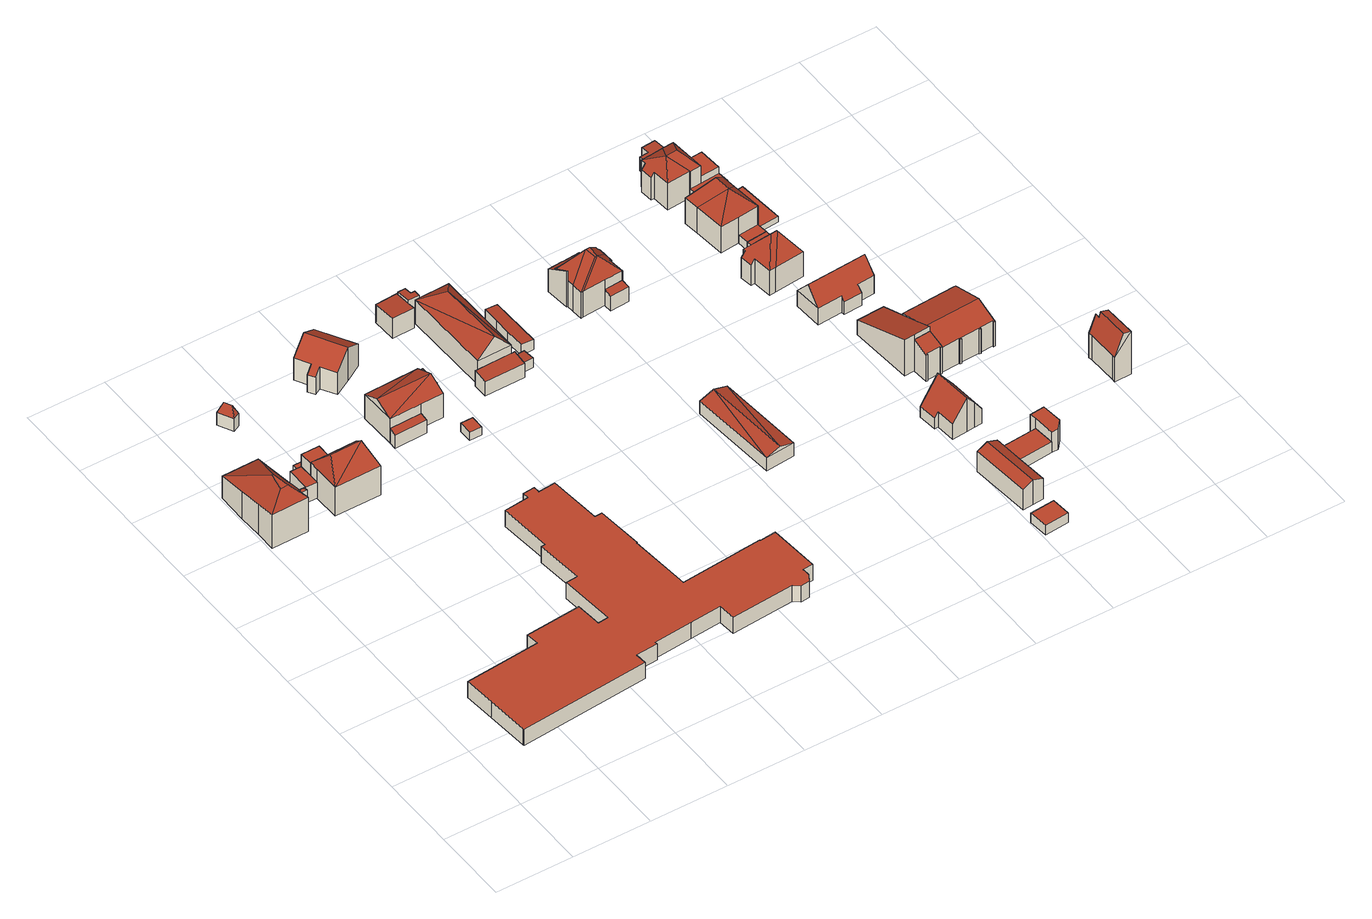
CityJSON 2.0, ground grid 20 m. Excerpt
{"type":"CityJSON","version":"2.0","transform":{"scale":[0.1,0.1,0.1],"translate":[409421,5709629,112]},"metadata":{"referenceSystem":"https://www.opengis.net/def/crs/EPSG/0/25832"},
"CityObjects":{
"building1":{"type":"Building","attributes":{"Gemeindeschluessel":"05978036","Geometrietyp2DReferenz":"3000","function":"31001_1000","roofType":"9999","measuredHeight":13.96},"geometry":[{"type":"MultiSurface","lod":"2","boundaries":[[[0,1,2,3]],[[1,4,5,2]],[[4,6,7,5]],[[6,8,9,7]],[[8,10,11,9]],[[10,12,13,11]],[[12,14,15,13]],[[14,16,17,15]],[[16,18,19,17]],[[18,20,21,19]],[[20,0,3,21]],[[1,0,22,23]],[[14,12,10,8,6,4,1,23,24]],[[16,14,24,25]],[[0,20,18,16,25,22]],[[25,24,23,22]],[[3,2,5,7,9,11,13,15,17,19,21]]],"semantics":{"surfaces":[{"type":"WallSurface"},{"type":"RoofSurface"},{"type":"GroundSurface"}],"values":[0,0,0,0,0,0,0,0,0,0,0,1,1,1,1,1,2]}}]},
"building2":{"type":"Building","attributes":{"Gemeindeschluessel":"05978036","Geometrietyp2DReferenz":"3000","function":"51009_1610","roofType":"5000","measuredHeight":7.48},"geometry":[{"type":"MultiSurface","lod":"2","boundaries":[[[26,27,28,29]],[[27,30,31,28]],[[30,32,33,31]],[[32,26,29,33]],[[34,35,32,30]],[[34,30,27]],[[35,34,27,26]],[[35,26,32]],[[29,28,31,33]]],"semantics":{"surfaces":[{"type":"WallSurface"},{"type":"RoofSurface"},{"type":"GroundSurface"}],"values":[0,0,0,0,1,1,1,1,2]}}]},
"building3":{"type":"Building","attributes":{"Gemeindeschluessel":"05978036","Geometrietyp2DReferenz":"3000","function":"31001_2460","roofType":"1000","measuredHeight":4.56},"geometry":[{"type":"MultiSurface","lod":"2","boundaries":[[[36,37,38,39]],[[37,40,41,38]],[[40,42,43,41]],[[42,36,39,43]],[[42,40,37,36]],[[39,38,41,43]]],"semantics":{"surfaces":[{"type":"WallSurface"},{"type":"RoofSurface"},{"type":"GroundSurface"}],"values":[0,0,0,0,1,2]}}]},
"building4":{"type":"Building","attributes":{"Gemeindeschluessel":"05978036","Geometrietyp2DReferenz":"3000","function":"51009_1610","roofType":"5000","measuredHeight":6.3},"geometry":[{"type":"MultiSurface","lod":"2","boundaries":[[[44,45,46,47]],[[45,48,49,46]],[[48,50,51,49]],[[50,44,47,51]],[[52,53,50,48]],[[52,48,45]],[[53,52,45,44]],[[53,44,50]],[[47,46,49,51]]],"semantics":{"surfaces":[{"type":"WallSurface"},{"type":"RoofSurface"},{"type":"GroundSurface"}],"values":[0,0,0,0,1,1,1,1,2]}}]},
"building5":{"type":"Building","attributes":{"Gemeindeschluessel":"05978036","Geometrietyp2DReferenz":"3000","function":"31001_1000"},"children":["building5-1","building5-2","building5-3"]},
"building5-1":{"type":"BuildingPart","attributes":{"roofType":"1000","measuredHeight":2.69},"parents":["building5"],"geometry":[{"type":"MultiSurface","lod":"2","boundaries":[[[54,55,56,57]],[[55,58,59,56]],[[58,60,61,59]],[[60,62,63,61]],[[62,60,58,55,54]],[[56,59,61,63,57]],[[57,63,62,54]]],"semantics":{"surfaces":[{"type":"WallSurface"},{"type":"RoofSurface"},{"type":"GroundSurface"},{"type":"ClosureSurface"}],"values":[0,0,0,0,1,2,3]}}]},
"building5-2":{"type":"BuildingPart","attributes":{"roofType":"3200","measuredHeight":13.38},"parents":["building5"],"geometry":[{"type":"MultiSurface","lod":"2","boundaries":[[[64,65,66,67,68]],[[65,69,70,66]],[[69,71,72,70]],[[71,73,74,72]],[[73,75,76,74]],[[75,77,78,79,76]],[[71,69,80]],[[77,75,73,81]],[[69,81,80]],[[81,69,65,64,77]],[[73,80,81]],[[80,73,71]],[[67,66,70,72,74,76,79]],[[68,78,77,64]],[[68,67,79,78]]],"semantics":{"surfaces":[{"type":"WallSurface"},{"type":"RoofSurface"},{"type":"GroundSurface"},{"type":"ClosureSurface"}],"values":[0,0,0,0,0,0,1,1,1,1,1,1,2,0,3]}}]},
"building5-3":{"type":"BuildingPart","attributes":{"roofType":"1000","measuredHeight":8.19},"parents":["building5"],"geometry":[{"type":"MultiSurface","lod":"2","boundaries":[[[78,82,54,57,79]],[[83,68,67,63,62]],[[68,83,82,78]],[[79,57,63,67]],[[62,54,82,83]],[[62,63,57,54]],[[79,67,68,78]]],"semantics":{"surfaces":[{"type":"WallSurface"},{"type":"RoofSurface"},{"type":"GroundSurface"},{"type":"ClosureSurface"}],"values":[0,0,1,2,0,3,3]}}]},
"building6":{"type":"Building","attributes":{"Gemeindeschluessel":"05978036","Geometrietyp2DReferenz":"3000","function":"31001_3021","roofType":"1000","measuredHeight":4.7},"geometry":[{"type":"MultiSurface","lod":"2","boundaries":[[[84,85,86,87]],[[85,88,89,86]],[[88,90,91,89]],[[90,92,93,91]],[[92,94,95,93]],[[94,96,97,95]],[[96,98,99,97]],[[98,100,101,99]],[[100,102,103,101]],[[102,104,105,103]],[[104,106,107,105]],[[106,108,109,107]],[[108,110,111,109]],[[110,112,113,111]],[[112,114,115,113]],[[114,116,117,115]],[[116,118,119,117]],[[118,120,121,119]],[[120,122,123,121]],[[122,124,125,123]],[[124,126,127,125]],[[126,128,129,127]],[[128,130,131,129]],[[130,132,133,131]],[[132,134,135,133]],[[134,136,137,135]],[[136,138,139,137]],[[138,140,141,139]],[[140,142,143,141]],[[142,144,145,143]],[[144,146,147,145]],[[146,148,149,147]],[[148,150,151,149]],[[150,152,153,151]],[[152,154,155,153]],[[154,156,157,155]],[[156,158,159,157]],[[158,160,161,159]],[[160,162,163,161]],[[162,164,165,163]],[[164,84,87,165]],[[164,162,160,158,156,154,152,150,148,146,144,142,140,138,136,134,132,130,128,126,124,122,120,118,116,114,112,110,108,106,104,102,100,98,96,94,92,90,88,85,84]],[[87,86,89,91,93,95,97,99,101,103,105,107,109,111,113,115,117,119,121,123,125,127,129,131,133,135,137,139,141,143,145,147,149,151,153,155,157,159,161,163,165]]],"semantics":{"surfaces":[{"type":"WallSurface"},{"type":"RoofSurface"},{"type":"GroundSurface"}],"values":[0,0,0,0,0,0,0,0,0,0,0,0,0,0,0,0,0,0,0,0,0,0,0,0,0,0,0,0,0,0,0,0,0,0,0,0,0,0,0,0,0,1,2]}}]},
"building7":{"type":"Building","attributes":{"Gemeindeschluessel":"05978036","Geometrietyp2DReferenz":"3000","function":"31001_1000"},"children":["building7-1","building7-2"]},
"building7-1":{"type":"BuildingPart","attributes":{"roofType":"2100","measuredHeight":4.28},"parents":["building7"],"geometry":[{"type":"MultiSurface","lod":"2","boundaries":[[[166,167,168,169]],[[170,171,172,173]],[[171,166,169,172]],[[171,170,167,166]],[[169,168,173,172]],[[173,168,167,170]]],"semantics":{"surfaces":[{"type":"WallSurface"},{"type":"RoofSurface"},{"type":"GroundSurface"},{"type":"ClosureSurface"}],"values":[0,0,0,1,2,3]}}]},
"building7-2":{"type":"BuildingPart","attributes":{"roofType":"3100","measuredHeight":9.29},"parents":["building7"],"geometry":[{"type":"MultiSurface","lod":"2","boundaries":[[[174,175,176,177]],[[175,178,173,176]],[[178,170,173]],[[179,180,181,168,167]],[[180,174,177,181]],[[174,182,183]],[[182,174,180]],[[179,178,175,183]],[[179,183,182]],[[179,182,180]],[[174,183,175]],[[177,176,173,168,181]],[[167,170,178,179]],[[167,168,173,170]]],"semantics":{"surfaces":[{"type":"WallSurface"},{"type":"RoofSurface"},{"type":"GroundSurface"},{"type":"ClosureSurface"}],"values":[0,0,0,0,0,1,1,1,1,0,0,2,0,3]}}]},
"building8":{"type":"Building","attributes":{"Gemeindeschluessel":"05978036","Geometrietyp2DReferenz":"3000","function":"31001_1000","roofType":"3100","measuredHeight":9.71},"geometry":[{"type":"MultiSurface","lod":"2","boundaries":[[[184,185,186,187]],[[185,188,189,186]],[[188,190,191,189]],[[190,192,193,191]],[[192,194,195,193]],[[194,196,197,195]],[[196,198,199,197]],[[198,200,201,199]],[[200,202,203,201]],[[202,184,187,203]],[[198,196,194,192]],[[192,190,188,185,184,202,200,198]],[[187,186,189,191,193,195,197,199,201,203]]],"semantics":{"surfaces":[{"type":"WallSurface"},{"type":"RoofSurface"},{"type":"GroundSurface"}],"values":[0,0,0,0,0,0,0,0,0,0,1,1,2]}}]},
"building9":{"type":"Building","attributes":{"Gemeindeschluessel":"05978036","Geometrietyp2DReferenz":"3000","function":"31001_1310","roofType":"1000","measuredHeight":2.36},"geometry":[{"type":"MultiSurface","lod":"2","boundaries":[[[204,205,206,207]],[[205,208,209,206]],[[208,210,211,209]],[[210,204,207,211]],[[210,208,205,204]],[[207,206,209,211]]],"semantics":{"surfaces":[{"type":"WallSurface"},{"type":"RoofSurface"},{"type":"GroundSurface"}],"values":[0,0,0,0,1,2]}}]},
"building10":{"type":"Building","attributes":{"Gemeindeschluessel":"05978036","Geometrietyp2DReferenz":"3000","function":"31001_2460","roofType":"1000","measuredHeight":2.56},"geometry":[{"type":"MultiSurface","lod":"2","boundaries":[[[212,213,214,215]],[[213,216,217,214]],[[216,218,219,217]],[[218,212,215,219]],[[218,216,213,212]],[[215,214,217,219]]],"semantics":{"surfaces":[{"type":"WallSurface"},{"type":"RoofSurface"},{"type":"GroundSurface"}],"values":[0,0,0,0,1,2]}}]},
"building11":{"type":"Building","attributes":{"Gemeindeschluessel":"05978036","Geometrietyp2DReferenz":"3000","function":"31001_2460","roofType":"2100","measuredHeight":5.82},"geometry":[{"type":"MultiSurface","lod":"2","boundaries":[[[220,221,222,223]],[[221,224,225,222]],[[224,226,227,225]],[[226,228,229,227]],[[228,230,231,229]],[[230,220,223,231]],[[230,228,226,224,221,220]],[[223,222,225,227,229,231]]],"semantics":{"surfaces":[{"type":"WallSurface"},{"type":"RoofSurface"},{"type":"GroundSurface"}],"values":[0,0,0,0,0,0,1,2]}}]},
"building12":{"type":"Building","attributes":{"Gemeindeschluessel":"05978036","Geometrietyp2DReferenz":"3000","function":"31001_1100"},"children":["building12-1","building12-2"]},
"building12-1":{"type":"BuildingPart","attributes":{"roofType":"2100","measuredHeight":4.42},"parents":["building12"],"geometry":[{"type":"MultiSurface","lod":"2","boundaries":[[[232,233,234,235]],[[233,236,237,234]],[[236,238,239,237]],[[238,240,241,239]],[[240,242,243,241]],[[242,244,245,243]],[[244,242,240,238,236,233,232]],[[235,234,237,239,241,243,245]],[[235,245,244,232]]],"semantics":{"surfaces":[{"type":"WallSurface"},{"type":"RoofSurface"},{"type":"GroundSurface"},{"type":"ClosureSurface"}],"values":[0,0,0,0,0,0,1,2,3]}}]},
"building12-2":{"type":"BuildingPart","attributes":{"roofType":"5000","measuredHeight":11.77},"parents":["building12"],"geometry":[{"type":"MultiSurface","lod":"2","boundaries":[[[246,247,248,245,244]],[[247,249,250,248]],[[249,251,232,235,250]],[[249,247,252]],[[246,251,253]],[[247,253,252]],[[253,247,246]],[[252,251,249]],[[251,252,253]],[[245,248,250,235]],[[244,232,251,246]],[[244,245,235,232]]],"semantics":{"surfaces":[{"type":"WallSurface"},{"type":"RoofSurface"},{"type":"GroundSurface"},{"type":"ClosureSurface"}],"values":[0,0,0,1,0,1,1,1,1,2,0,3]}}]},
"building13":{"type":"Building","attributes":{"Gemeindeschluessel":"05978036","Geometrietyp2DReferenz":"3000","function":"31001_1310","roofType":"2100","measuredHeight":6.38},"geometry":[{"type":"MultiSurface","lod":"2","boundaries":[[[254,255,256,257]],[[255,258,259,256]],[[258,260,261,259]],[[260,262,263,261]],[[262,264,265,263]],[[264,254,257,265]],[[264,262,260,258,255,254]],[[257,256,259,261,263,265]]],"semantics":{"surfaces":[{"type":"WallSurface"},{"type":"RoofSurface"},{"type":"GroundSurface"}],"values":[0,0,0,0,0,0,1,2]}}]},
"building14":{"type":"Building","attributes":{"Gemeindeschluessel":"05978036","Geometrietyp2DReferenz":"3000","function":"31001_1310","roofType":"2100","measuredHeight":2.92},"geometry":[{"type":"MultiSurface","lod":"2","boundaries":[[[266,267,268,269]],[[267,270,271,268]],[[270,272,273,271]],[[272,266,269,273]],[[272,270,267,266]],[[269,268,271,273]]],"semantics":{"surfaces":[{"type":"WallSurface"},{"type":"RoofSurface"},{"type":"GroundSurface"}],"values":[0,0,0,0,1,2]}}]},
"building15":{"type":"Building","attributes":{"Gemeindeschluessel":"05978036","Geometrietyp2DReferenz":"3000","function":"31001_2460","roofType":"2100","measuredHeight":3.28},"geometry":[{"type":"MultiSurface","lod":"2","boundaries":[[[274,275,276,277]],[[275,278,279,276]],[[278,280,281,279]],[[280,282,283,281]],[[282,284,285,283]],[[284,286,287,285]],[[286,274,277,287]],[[286,284,282,280,278,275,274]],[[277,276,279,281,283,285,287]]],"semantics":{"surfaces":[{"type":"WallSurface"},{"type":"RoofSurface"},{"type":"GroundSurface"}],"values":[0,0,0,0,0,0,0,1,2]}}]},
"building16":{"type":"Building","attributes":{"Gemeindeschluessel":"05978036","Geometrietyp2DReferenz":"3000","function":"31001_3021","roofType":"3100","measuredHeight":5.05},"geometry":[{"type":"MultiSurface","lod":"2","boundaries":[[[288,289,290,291]],[[289,292,293,290]],[[292,294,295,293]],[[294,288,291,295]],[[292,289,296]],[[288,294,297]],[[288,296,289]],[[296,288,297]],[[297,292,296]],[[292,297,294]],[[291,290,293,295]]],"semantics":{"surfaces":[{"type":"WallSurface"},{"type":"RoofSurface"},{"type":"GroundSurface"}],"values":[0,0,0,0,0,0,1,1,1,1,2]}}]},
"building17":{"type":"Building","attributes":{"Gemeindeschluessel":"05978036","Geometrietyp2DReferenz":"3000","function":"31001_1000"},"children":["building17-1","building17-2","building17-3"]},
"building17-1":{"type":"BuildingPart","attributes":{"roofType":"2100","measuredHeight":10.46},"parents":["building17"],"geometry":[{"type":"MultiSurface","lod":"2","boundaries":[[[298,299,300,301,302]],[[299,303,304,300]],[[303,305,306,304]],[[305,307,308,306]],[[307,309,310,308]],[[309,311,312,313,310]],[[309,307,305,303,299,298,314,311]],[[313,315,316,301,300,304,306,308,310]],[[317,318,312,311,314]],[[317,316,315,318]],[[315,313,312,318]],[[302,317,314,298]],[[302,301,316,317]]],"semantics":{"surfaces":[{"type":"WallSurface"},{"type":"RoofSurface"},{"type":"GroundSurface"},{"type":"ClosureSurface"}],"values":[0,0,0,0,0,0,1,2,0,3,3,0,3]}}]},
"building17-2":{"type":"BuildingPart","attributes":{"roofType":"9999","measuredHeight":11.85},"parents":["building17"],"geometry":[{"type":"MultiSurface","lod":"2","boundaries":[[[319,320,321,322]],[[320,323,321]],[[324,325,326,327,328]],[[325,329,330,326]],[[329,331,332,330]],[[331,302,301,332]],[[312,333,334,313]],[[333,335,336,334]],[[335,337,338,336]],[[337,339,340,338]],[[339,341,342,340]],[[341,343,344,342]],[[343,319,322,344]],[[329,325,345,346]],[[325,324,320,345]],[[331,329,346,347]],[[317,302,331,347]],[[318,317,347,348]],[[333,312,318,348]],[[339,337,335,333,348,345]],[[320,319,343,341,339,345]],[[348,347,346,345]],[[322,321,327,326,330,332,301,316,315,313,334,336,338,340,342,344]],[[328,323,320,324]],[[328,327,321,323]],[[317,316,301,302]],[[315,316,317,318]],[[315,318,312,313]]],"semantics":{"surfaces":[{"type":"WallSurface"},{"type":"RoofSurface"},{"type":"GroundSurface"},{"type":"ClosureSurface"}],"values":[0,0,0,0,0,0,0,0,0,0,0,0,0,1,1,1,1,1,1,1,1,1,2,0,3,3,3,3]}}]},
"building17-3":{"type":"BuildingPart","attributes":{"roofType":"2100","measuredHeight":4.87},"parents":["building17"],"geometry":[{"type":"MultiSurface","lod":"2","boundaries":[[[349,328,327,350]],[[323,351,352,321]],[[351,349,350,352]],[[351,323,328,349]],[[350,327,321,352]],[[321,327,328,323]]],"semantics":{"surfaces":[{"type":"WallSurface"},{"type":"RoofSurface"},{"type":"GroundSurface"},{"type":"ClosureSurface"}],"values":[0,0,0,1,2,3]}}]},
"building18":{"type":"Building","attributes":{"Gemeindeschluessel":"05978036","Geometrietyp2DReferenz":"3000","function":"31001_2460","roofType":"1000","measuredHeight":2.74},"geometry":[{"type":"MultiSurface","lod":"2","boundaries":[[[353,354,355,356]],[[354,357,358,355]],[[357,359,360,358]],[[359,353,356,360]],[[359,357,354,353]],[[356,355,358,360]]],"semantics":{"surfaces":[{"type":"WallSurface"},{"type":"RoofSurface"},{"type":"GroundSurface"}],"values":[0,0,0,0,1,2]}}]},
"building19":{"type":"Building","attributes":{"Gemeindeschluessel":"05978036","Geometrietyp2DReferenz":"3000","function":"31001_1000"},"children":["building19-1","building19-2"]},
"building19-1":{"type":"BuildingPart","attributes":{"roofType":"1000","measuredHeight":3.17},"parents":["building19"],"geometry":[{"type":"MultiSurface","lod":"2","boundaries":[[[361,362,363,364]],[[362,365,366,363]],[[367,361,364,368]],[[367,365,362,361]],[[364,363,366,368]],[[368,366,365,367]]],"semantics":{"surfaces":[{"type":"WallSurface"},{"type":"RoofSurface"},{"type":"GroundSurface"},{"type":"ClosureSurface"}],"values":[0,0,0,1,2,3]}}]},
"building19-2":{"type":"BuildingPart","attributes":{"roofType":"3100","measuredHeight":7.19},"parents":["building19"],"geometry":[{"type":"MultiSurface","lod":"2","boundaries":[[[369,370,367,368,371]],[[372,373,374,366,365]],[[373,375,376,374]],[[375,377,378,376]],[[377,379,380,378]],[[379,369,371,380]],[[375,373,372,370,369]],[[369,379,377,375]],[[371,368,366,374,376,378,380]],[[372,365,367,370]],[[365,366,368,367]]],"semantics":{"surfaces":[{"type":"WallSurface"},{"type":"RoofSurface"},{"type":"GroundSurface"},{"type":"ClosureSurface"}],"values":[0,0,0,0,0,0,1,1,2,0,3]}}]},
"building20":{"type":"Building","attributes":{"Gemeindeschluessel":"05978036","Geometrietyp2DReferenz":"3000","function":"31001_1000","roofType":"3100","measuredHeight":9.93},"geometry":[{"type":"MultiSurface","lod":"2","boundaries":[[[381,382,383,384]],[[382,385,386,383]],[[385,387,388,386]],[[387,389,390,388]],[[389,391,392,390]],[[391,393,394,392]],[[393,395,396,394]],[[395,397,398,396]],[[397,381,384,398]],[[393,391,389,387,385,382]],[[382,381,397,395,393]],[[384,383,386,388,390,392,394,396,398]]],"semantics":{"surfaces":[{"type":"WallSurface"},{"type":"RoofSurface"},{"type":"GroundSurface"}],"values":[0,0,0,0,0,0,0,0,0,1,1,2]}}]},
"building21":{"type":"Building","attributes":{"Gemeindeschluessel":"05978036","Geometrietyp2DReferenz":"3000","function":"51009_1610","roofType":"1000","measuredHeight":6},"geometry":[{"type":"MultiSurface","lod":"2","boundaries":[[[399,400,364,363]],[[400,401,402,364]],[[401,403,404,402]],[[403,405,406,404]],[[405,407,408,406]],[[407,399,363,408]],[[407,405,403,401,400,399]],[[363,364,402,404,406,408]]],"semantics":{"surfaces":[{"type":"WallSurface"},{"type":"RoofSurface"},{"type":"GroundSurface"}],"values":[0,0,0,0,0,0,1,2]}}]},
"building22":{"type":"Building","attributes":{"Gemeindeschluessel":"05978036","Geometrietyp2DReferenz":"3000","function":"31001_1000","roofType":"3200","measuredHeight":12.41},"geometry":[{"type":"MultiSurface","lod":"2","boundaries":[[[409,410,411,412]],[[410,413,414,411]],[[413,415,416,414]],[[415,417,418,416]],[[417,419,420,418]],[[419,421,422,420]],[[421,423,424,422]],[[423,425,426,424]],[[425,427,428,426]],[[427,429,430,428]],[[429,431,432,430]],[[431,433,434,432]],[[433,435,436,434]],[[435,409,412,436]],[[431,429,437]],[[417,415,413,410,409,435,438]],[[419,417,438,437]],[[429,427,425,423,421,419,437]],[[435,433,437,438]],[[433,431,437]],[[412,411,414,416,418,420,422,424,426,428,430,432,434,436]]],"semantics":{"surfaces":[{"type":"WallSurface"},{"type":"RoofSurface"},{"type":"GroundSurface"}],"values":[0,0,0,0,0,0,0,0,0,0,0,0,0,0,1,1,1,1,1,1,2]}}]},
"building23":{"type":"Building","attributes":{"Gemeindeschluessel":"05978036","Geometrietyp2DReferenz":"3000","function":"31001_1000","roofType":"5000","measuredHeight":9.07},"geometry":[{"type":"MultiSurface","lod":"2","boundaries":[[[439,440,441,442]],[[440,443,444,441]],[[443,445,446,444]],[[445,447,448,446]],[[447,449,450,448]],[[449,451,452,450]],[[451,453,454,452]],[[453,439,442,454]],[[455,456,439,453]],[[443,440,456,455,451,449,447,445]],[[453,451,455]],[[440,439,456]],[[442,441,444,446,448,450,452,454]]],"semantics":{"surfaces":[{"type":"WallSurface"},{"type":"RoofSurface"},{"type":"GroundSurface"}],"values":[0,0,0,0,0,0,0,0,1,1,0,0,2]}}]},
"building24":{"type":"Building","attributes":{"Gemeindeschluessel":"05978036","Geometrietyp2DReferenz":"3000","function":"31001_3040"},"children":["building24-1","building24-2","building24-3"]},
"building24-1":{"type":"BuildingPart","attributes":{"roofType":"3100","measuredHeight":9.6},"parents":["building24"],"geometry":[{"type":"MultiSurface","lod":"2","boundaries":[[[457,458,459,460]],[[458,461,462,459]],[[461,463,464,462]],[[463,465,466,464]],[[465,467,468,466]],[[467,469,470,468]],[[469,471,472,470]],[[471,473,474,472]],[[473,475,476,474]],[[477,478,479,480,481]],[[478,482,483,479]],[[482,484,485,483]],[[484,486,487,485]],[[486,488,489,487]],[[488,457,460,489]],[[484,482,478,477,490,491]],[[491,492,475,473,471,469,467,465,463,461,458,457,488,486,484]],[[460,459,462,464,466,468,470,472,474,476,493,494,480,479,483,485,487,489]],[[494,493,492,491]],[[493,476,475,492]],[[477,481,490]],[[494,491,490,481,480]]],"semantics":{"surfaces":[{"type":"WallSurface"},{"type":"RoofSurface"},{"type":"GroundSurface"},{"type":"ClosureSurface"}],"values":[0,0,0,0,0,0,0,0,0,0,0,0,0,0,0,1,1,2,3,3,0,3]}}]},
"building24-2":{"type":"BuildingPart","attributes":{"roofType":"2100","measuredHeight":10.45},"parents":["building24"],"geometry":[{"type":"MultiSurface","lod":"2","boundaries":[[[495,496,497,498]],[[496,481,480,497]],[[499,500,501,502,503]],[[500,495,498,501]],[[500,499,504,490,481,496,495]],[[498,497,480,494,493,502,501]],[[492,491,490,504,505]],[[493,494,491,492]],[[494,480,481,490,491]],[[503,505,504,499]],[[503,502,493,492,505]]],"semantics":{"surfaces":[{"type":"WallSurface"},{"type":"RoofSurface"},{"type":"GroundSurface"},{"type":"ClosureSurface"}],"values":[0,0,0,0,1,2,0,3,3,0,3]}}]},
"building24-3":{"type":"BuildingPart","attributes":{"roofType":"2100","measuredHeight":9.15},"parents":["building24"],"geometry":[{"type":"MultiSurface","lod":"2","boundaries":[[[506,507,508,476,475]],[[507,509,510,508]],[[509,511,512,510]],[[511,513,514,512]],[[513,515,516,514]],[[515,517,518,516]],[[517,503,502,518]],[[505,503,517,515,513,511,509,507,506]],[[476,508,510,512,514,516,518,502,493]],[[493,502,503,505,492]],[[506,475,492,505]],[[493,492,475,476]]],"semantics":{"surfaces":[{"type":"WallSurface"},{"type":"RoofSurface"},{"type":"GroundSurface"},{"type":"ClosureSurface"}],"values":[0,0,0,0,0,0,0,1,2,3,0,3]}}]},
"building25":{"type":"Building","attributes":{"Gemeindeschluessel":"05978036","Geometrietyp2DReferenz":"3000","function":"31001_1100","roofType":"5000","measuredHeight":12.97},"geometry":[{"type":"MultiSurface","lod":"2","boundaries":[[[519,520,521,522]],[[520,523,524,521]],[[523,525,526,524]],[[525,527,528,526]],[[527,529,530,528]],[[529,531,532,530]],[[531,533,534,532]],[[533,519,522,534]],[[519,533,535]],[[529,527,525,523,536]],[[533,531,536,535]],[[531,529,536]],[[520,519,535,536]],[[523,520,536]],[[522,521,524,526,528,530,532,534]]],"semantics":{"surfaces":[{"type":"WallSurface"},{"type":"RoofSurface"},{"type":"GroundSurface"}],"values":[0,0,0,0,0,0,0,0,1,1,1,1,1,1,2]}}]},
"building26":{"type":"Building","attributes":{"Gemeindeschluessel":"05978036","Geometrietyp2DReferenz":"3000","function":"31001_2460","roofType":"1000","measuredHeight":2.33},"geometry":[{"type":"MultiSurface","lod":"2","boundaries":[[[537,538,539,540]],[[538,541,542,539]],[[541,543,544,542]],[[543,537,540,544]],[[543,541,538,537]],[[540,539,542,544]]],"semantics":{"surfaces":[{"type":"WallSurface"},{"type":"RoofSurface"},{"type":"GroundSurface"}],"values":[0,0,0,0,1,2]}}]},
"building27":{"type":"Building","attributes":{"Gemeindeschluessel":"05978036","Geometrietyp2DReferenz":"3000","function":"31001_2460","roofType":"1000","measuredHeight":2.44},"geometry":[{"type":"MultiSurface","lod":"2","boundaries":[[[545,546,526,528]],[[546,538,547,526]],[[538,537,548,547]],[[537,545,528,548]],[[537,538,546,545]],[[528,526,547,548]]],"semantics":{"surfaces":[{"type":"WallSurface"},{"type":"RoofSurface"},{"type":"GroundSurface"}],"values":[0,0,0,0,1,2]}}]},
"building28":{"type":"Building","attributes":{"Gemeindeschluessel":"05978036","Geometrietyp2DReferenz":"3000","function":"31001_1000"},"children":["building28-1","building28-2","building28-3"]},
"building28-1":{"type":"BuildingPart","attributes":{"roofType":"3200","measuredHeight":11.45},"parents":["building28"],"geometry":[{"type":"MultiSurface","lod":"2","boundaries":[[[549,550,551,552]],[[550,553,554,551]],[[553,555,556,554]],[[555,557,558,556]],[[557,559,560,561,558]],[[562,563,564,565,566,567]],[[568,569,570,571,572]],[[569,573,574,570]],[[573,575,576,574]],[[575,549,552,576]],[[568,563,562,577]],[[557,555,553,550,549,575,578]],[[562,579,578,577]],[[579,559,557,578]],[[569,568,577,578]],[[575,573,569,578]],[[552,551,554,556,558,561,580,566,565,571,570,574,576]],[[581,560,559,579]],[[580,561,560,581]],[[567,581,579,562]],[[580,581,567,566]],[[572,564,563,568]],[[572,571,565,564]]],"semantics":{"surfaces":[{"type":"WallSurface"},{"type":"RoofSurface"},{"type":"GroundSurface"},{"type":"ClosureSurface"}],"values":[0,0,0,0,0,0,0,0,0,0,1,1,1,1,1,1,2,0,3,0,3,0,3]}}]},
"building28-2":{"type":"BuildingPart","attributes":{"roofType":"1000","measuredHeight":4.61},"parents":["building28"],"geometry":[{"type":"MultiSurface","lod":"2","boundaries":[[[564,582,583,565]],[[582,584,585,583]],[[584,572,571,585]],[[572,584,582,564]],[[565,583,585,571]],[[565,571,572,564]]],"semantics":{"surfaces":[{"type":"WallSurface"},{"type":"RoofSurface"},{"type":"GroundSurface"},{"type":"ClosureSurface"}],"values":[0,0,0,1,2,3]}}]},
"building28-3":{"type":"BuildingPart","attributes":{"roofType":"2100","measuredHeight":4.21},"parents":["building28"],"geometry":[{"type":"MultiSurface","lod":"2","boundaries":[[[586,587,588,589]],[[587,590,591,588]],[[590,592,593,591]],[[592,567,566,593]],[[560,586,589,561]],[[560,581,567,592,590,587,586]],[[589,588,591,593,566,580,561]],[[561,580,581,560]],[[580,566,567,581]]],"semantics":{"surfaces":[{"type":"WallSurface"},{"type":"RoofSurface"},{"type":"GroundSurface"},{"type":"ClosureSurface"}],"values":[0,0,0,0,0,1,2,3,3]}}]},
"building29":{"type":"Building","attributes":{"Gemeindeschluessel":"05978036","Geometrietyp2DReferenz":"3000","function":"31001_2460","roofType":"1000","measuredHeight":2.38},"geometry":[{"type":"MultiSurface","lod":"2","boundaries":[[[594,595,596,597]],[[595,598,599,596]],[[598,600,601,599]],[[600,594,597,601]],[[600,598,595,594]],[[597,596,599,601]]],"semantics":{"surfaces":[{"type":"WallSurface"},{"type":"RoofSurface"},{"type":"GroundSurface"}],"values":[0,0,0,0,1,2]}}]},
"building30":{"type":"Building","attributes":{"Gemeindeschluessel":"05978036","Geometrietyp2DReferenz":"3000","function":"31001_1100","roofType":"1000","measuredHeight":1.64},"geometry":[{"type":"MultiSurface","lod":"2","boundaries":[[[602,603,604,605]],[[603,606,607,604]],[[606,608,609,607]],[[608,602,605,609]],[[608,606,603,602]],[[605,604,607,609]]],"semantics":{"surfaces":[{"type":"WallSurface"},{"type":"RoofSurface"},{"type":"GroundSurface"}],"values":[0,0,0,0,1,2]}}]},
"building31":{"type":"Building","attributes":{"Gemeindeschluessel":"05978036","Geometrietyp2DReferenz":"3000","function":"31001_1310","roofType":"5000","measuredHeight":12.97},"geometry":[{"type":"MultiSurface","lod":"2","boundaries":[[[610,611,612,613]],[[611,614,615,612]],[[614,616,617,615]],[[616,618,619,617]],[[618,620,621,619]],[[620,622,623,621]],[[622,624,625,623]],[[624,610,613,625]],[[626,618,616,627]],[[626,627,614,611,610,624,622,620]],[[616,614,627]],[[620,618,626]],[[613,612,615,617,619,621,623,625]]],"semantics":{"surfaces":[{"type":"WallSurface"},{"type":"RoofSurface"},{"type":"GroundSurface"}],"values":[0,0,0,0,0,0,0,0,1,1,0,0,2]}}]}
},
"vertices":[
[6,1157,68],[100,1158,68],[100,1158,3],[6,1157,3],[101,1048,88],[101,1048,3],[116,1048,69],[116,1048,3],[117,1006,76],[117,1006,3],[101,1006,95],[101,1006,3],[101,995,97],[101,995,3],[101,967,102],[101,967,3],[7,966,101],[7,966,3],[7,1018,92],[7,1018,3],[6,1079,82],[6,1079,3],[52,1034,142],[57,1034,142],[65,990,141],[44,989,141],
[101,1006,94],[117,1006,94],[117,1006,23],[101,1006,23],[117,995,94],[117,995,23],[101,995,94],[101,995,23],[111,1001,98],[105,1001,98],
[142,1037,56],[142,1098,56],[142,1098,10],[142,1037,10],[171,1098,56],[171,1098,10],[172,1037,56],[172,1037,10],
[143,1361,43],[161,1323,43],[161,1323,6],[143,1361,6],[143,1314,43],[143,1314,6],[124,1352,43],[124,1352,6],[147,1328,69],[138,1347,69],
[171,1098,36],[170,1128,36],[170,1128,9],[171,1098,9],[217,1128,36],[217,1128,9],[217,1105,36],[217,1105,9],[218,1098,36],[218,1098,9],
[218,1063,94],[230,1063,94],[230,1063,9],[218,1063,9],[218,1063,91],[291,1064,94],[291,1064,9],[291,970,94],[291,970,9],[172,969,94],[172,969,9],[172,1037,94],[172,1037,9],[172,1063,94],[172,1063,91],[172,1063,9],[272,1017,142],[192,1016,142],
[171,1098,91],[218,1098,91],
[77,228,88],[70,308,88],[70,308,41],[77,228,41],[261,325,88],[261,325,41],[258,358,88],[258,358,41],[400,370,88],[400,370,41],[403,338,88],[403,338,41],[406,304,88],[406,304,41],[432,307,88],[432,307,41],[419,448,88],[419,448,41],[450,451,88],[450,451,41],[439,572,88],[439,572,41],[450,573,88],[450,573,41],[438,710,88],[438,710,41],[501,716,88],[501,716,41],[500,732,88],[500,732,41],[530,735,88],[530,735,41],[531,718,88],[531,718,41],[575,722,88],[575,722,41],[587,586,88],[587,586,41],[606,587,88],[606,587,41],[617,467,88],[617,467,41],[615,466,88],[615,466,41],[629,308,88],[629,308,41],[840,327,88],[840,327,41],[840,325,88],[840,325,41],[881,328,88],[881,328,41],[891,199,88],[891,199,41],[865,197,88],[865,197,41],[866,177,88],[866,177,41],[854,159,88],[854,159,41],[832,157,88],[832,157,41],[817,169,88],[817,169,41],[656,156,88],[656,156,41],[652,200,88],[652,200,41],[572,193,88],[572,193,41],[473,185,88],[473,185,41],[474,179,88],[474,179,41],[417,174,88],[417,174,41],[420,144,88],[420,144,41],[86,115,88],[86,115,41],[86,118,88],[86,118,41],
[386,1055,68],[386,1075,73],[386,1075,30],[386,1055,30],[468,1077,73],[469,1057,68],[469,1057,30],[468,1077,30],
[524,1173,101],[526,1078,101],[526,1078,30],[524,1173,30],[468,1077,101],[386,1075,101],[384,1170,101],[384,1170,30],[385,1123,123],[525,1125,123],
[343,1298,72],[333,1315,72],[333,1315,22],[343,1298,22],[351,1326,86],[351,1326,22],[330,1363,86],[330,1363,22],[373,1388,119],[373,1388,22],[417,1414,86],[417,1414,22],[470,1322,86],[470,1322,22],[426,1296,119],[426,1296,22],[383,1271,86],[383,1271,22],[361,1308,86],[361,1308,22],
[528,1015,61],[560,1015,61],[560,1015,37],[528,1015,37],[559,980,61],[559,980,37],[528,980,61],[528,980,37],
[525,1202,61],[557,1203,61],[557,1203,36],[525,1202,36],[557,1148,61],[557,1148,36],[525,1147,61],[525,1147,36],
[584,1423,65],[640,1426,65],[640,1426,12],[584,1423,12],[640,1422,66],[640,1422,12],[641,1383,69],[641,1383,12],[642,1362,71],[642,1362,12],[586,1361,71],[586,1361,12],
[727,1115,85],[736,1115,85],[736,1115,40],[727,1115,40],[736,1082,81],[736,1082,40],[736,1076,80],[736,1076,40],[633,1075,80],[633,1075,40],[632,1113,85],[632,1113,40],[639,1113,85],[639,1113,40],
[639,1113,110],[635,1348,110],[635,1348,40],[723,1350,110],[723,1350,40],[727,1115,110],[680,1287,158],[683,1114,158],
[641,1383,77],[640,1422,73],[640,1422,13],[641,1383,13],[659,1422,73],[659,1422,13],[660,1402,75],[660,1402,13],[670,1402,75],[670,1402,13],[670,1384,77],[670,1384,13],
[736,1082,78],[736,1115,74],[736,1115,49],[736,1082,49],[761,1116,74],[761,1116,49],[762,1083,78],[762,1083,49],
[759,1263,83],[791,1264,80],[791,1264,51],[759,1263,51],[792,1220,80],[792,1220,51],[794,1128,80],[794,1128,51],[761,1128,83],[761,1128,51],[760,1177,83],[760,1177,51],[759,1219,83],[759,1219,51],
[1045,756,101],[1063,527,101],[1063,527,63],[1045,756,63],[988,521,101],[988,521,63],[970,750,101],[970,750,63],[1025,524,113],[1008,753,113],
[922,1187,169],[919,1187,169],[919,1187,65],[922,1187,65],[922,1187,141],[914,1250,131],[914,1250,65],[952,1253,131],[952,1253,65],[952,1251,132],[952,1251,65],[997,1254,132],[997,1254,65],[998,1238,142],[998,1238,140],[998,1238,65],[919,1233,142],[927,1233,65],[919,1233,65],[919,1233,140],[927,1233,140],
[1038,1148,139],[1037,1148,140],[1037,1148,65],[1038,1148,65],[1037,1148,113],[989,1145,140],[931,1141,140],[931,1141,65],[989,1145,65],[989,1145,113],[925,1140,140],[925,1140,65],[923,1168,141],[923,1168,65],[1031,1241,140],[1031,1241,65],[1031,1238,139],[1031,1238,65],[1041,1239,128],[1041,1239,65],[1043,1223,127],[1043,1223,65],[1044,1199,127],[1044,1199,65],[1034,1198,138],[1034,1198,65],[994,1181,182],[988,1180,182],[984,1209,183],[994,1210,183],
[990,1123,109],[990,1123,65],[1039,1126,109],[1039,1126,65],
[1362,2,109],[1357,52,109],[1357,52,81],[1362,2,81],[1420,58,109],[1420,58,81],[1424,7,109],[1424,7,81],
[1510,261,117],[1515,206,117],[1515,206,85],[1510,261,85],[1410,196,117],[1410,196,85],[1405,252,117],[1405,252,85],
[1377,249,157],[1405,252,144],[1377,249,85],[1410,196,144],[1419,96,144],[1419,96,85],[1391,94,157],[1391,94,85],[1363,91,144],[1363,91,85],[1349,247,144],[1349,247,85],
[1424,369,154],[1405,367,179],[1405,367,80],[1424,369,80],[1365,364,124],[1365,364,80],[1361,414,124],[1361,414,80],[1351,413,111],[1351,413,80],[1347,462,111],[1347,462,80],[1396,467,179],[1396,467,80],[1437,470,124],[1437,470,80],[1445,371,124],[1445,371,80],
[1515,206,145],[1510,261,145],[1508,278,145],[1508,278,85],[1546,282,145],[1546,282,85],[1551,229,145],[1551,229,85],[1533,207,145],[1533,207,85],
[1293,1019,141],[1283,1018,128],[1283,1018,69],[1293,1019,69],[1279,1050,128],[1279,1050,69],[1290,1051,141],[1290,1051,69],[1289,1057,141],[1289,1057,69],[1307,1059,141],[1307,1059,69],[1317,1060,141],[1317,1060,69],[1315,1071,128],[1315,1071,69],[1351,1075,128],[1351,1075,69],[1352,1064,141],[1352,1064,69],[1383,1067,141],[1383,1067,69],[1392,979,141],[1392,979,69],[1316,971,141],[1316,971,69],[1298,969,141],[1298,969,69],[1352,1019,193],[1333,1017,193],
[1481,916,118],[1486,846,125],[1486,846,72],[1481,916,72],[1442,843,125],[1442,843,72],[1443,830,109],[1443,830,72],[1396,827,109],[1396,827,72],[1396,836,120],[1396,836,72],[1332,832,120],[1332,832,72],[1327,906,118],[1327,906,72],[1330,868,163],[1484,879,163],
[1605,566,146],[1571,564,146],[1571,564,73],[1605,566,73],[1571,561,145],[1571,561,73],[1567,561,145],[1567,561,73],[1567,563,146],[1567,563,73],[1519,561,146],[1519,561,73],[1519,558,145],[1519,558,73],[1515,558,145],[1515,558,73],[1514,561,146],[1514,561,73],[1467,558,146],[1467,558,73],[1458,695,146],[1597,703,146],[1597,703,73],[1458,695,73],[1458,695,141],[1601,703,146],[1601,703,73],[1606,622,169],[1606,622,73],[1609,563,145],[1609,563,73],[1605,563,145],[1605,563,73],[1461,644,160],[1463,613,169],[1464,599,163],[1464,599,73],[1463,613,73],
[1384,759,115],[1454,762,116],[1454,762,73],[1384,759,73],[1421,596,178],[1395,594,178],[1395,594,73],[1421,596,73],[1421,596,165],[1464,599,178],[1464,599,165],
[1467,558,151],[1467,555,150],[1467,555,73],[1462,555,150],[1462,555,73],[1462,558,151],[1462,558,73],[1428,556,151],[1428,556,73],[1428,553,150],[1428,553,73],[1424,553,150],[1424,553,73],
[1380,1271,142],[1384,1232,142],[1384,1232,66],[1380,1271,66],[1392,1151,143],[1392,1151,66],[1390,1151,143],[1390,1151,66],[1337,1146,142],[1337,1146,66],[1289,1141,142],[1289,1141,66],[1281,1222,141],[1281,1222,66],[1277,1261,141],[1277,1261,66],[1334,1229,196],[1338,1186,196],
[1340,1117,90],[1393,1122,90],[1393,1122,67],[1340,1117,67],[1395,1094,90],[1395,1094,67],[1342,1089,90],[1342,1089,67],
[1337,1146,90],[1390,1151,90],[1393,1122,66],[1340,1117,66],
[1270,1371,135],[1262,1370,123],[1262,1370,58],[1270,1371,58],[1259,1403,123],[1259,1403,58],[1269,1404,136],[1269,1404,58],[1268,1418,136],[1268,1418,58],[1297,1420,136],[1297,1420,100],[1297,1420,58],[1356,1425,136],[1359,1391,136],[1359,1391,104],[1359,1391,58],[1356,1425,58],[1356,1425,100],[1364,1331,136],[1336,1329,136],[1336,1329,58],[1364,1331,58],[1364,1331,104],[1334,1329,136],[1334,1329,58],[1274,1324,136],[1274,1324,58],[1328,1368,173],[1298,1366,173],[1328,1423,136],[1328,1423,58],[1328,1423,100],
[1409,1395,104],[1409,1395,58],[1413,1335,104],[1413,1335,58],
[1294,1462,97],[1317,1464,97],[1317,1464,58],[1294,1462,58],[1315,1485,96],[1315,1485,58],[1351,1488,96],[1351,1488,58],
[1334,1329,86],[1413,1335,86],[1413,1335,63],[1334,1329,63],[1416,1305,86],[1416,1305,63],[1336,1298,86],[1336,1298,63],
[1380,1271,79],[1436,1277,79],[1436,1277,63],[1380,1271,63],[1447,1156,79],[1447,1156,63],[1392,1151,79],[1392,1151,63],
[1756,421,144],[1775,422,190],[1775,422,73],[1756,421,73],[1775,410,190],[1775,410,73],[1800,411,197],[1800,411,73],[1803,327,197],[1803,327,73],[1759,326,143],[1759,326,73],[1759,334,143],[1759,334,73],[1757,410,144],[1757,410,73],[1783,326,203],[1780,411,203]
]}
